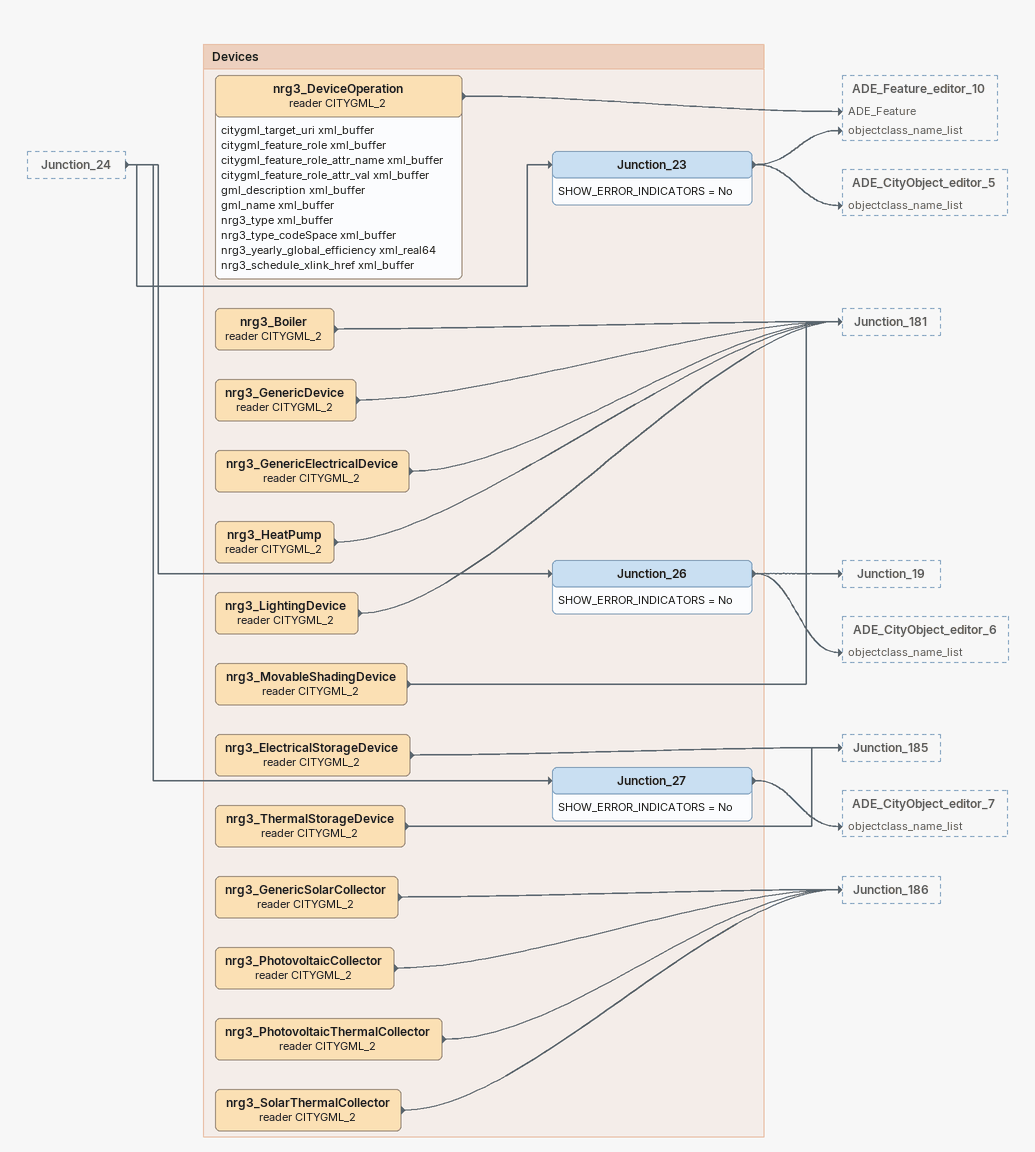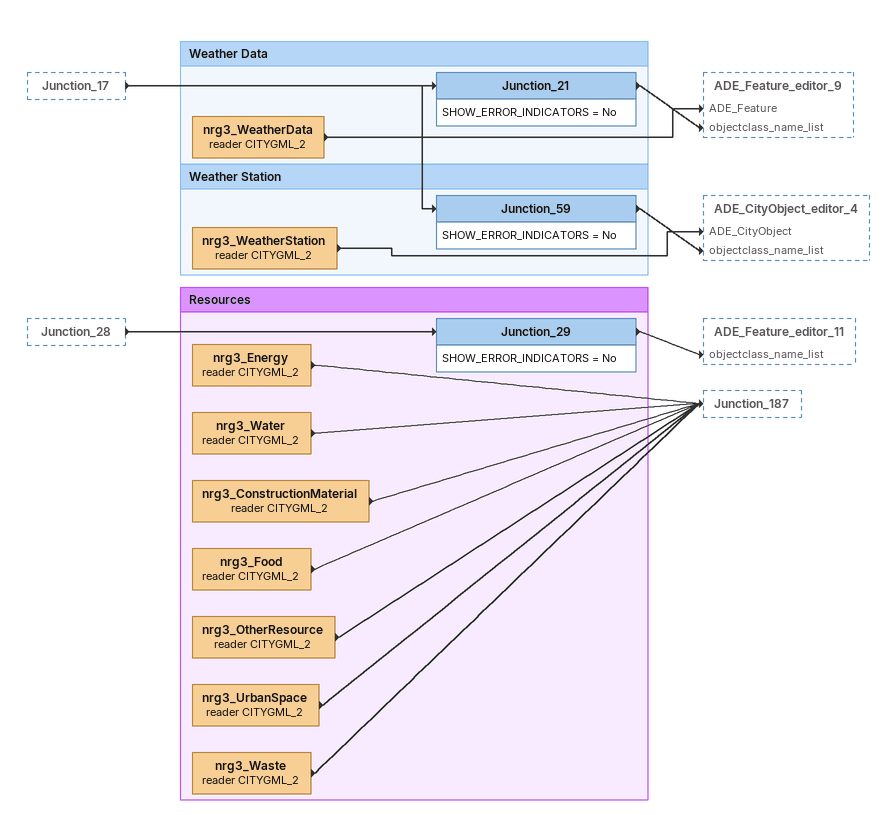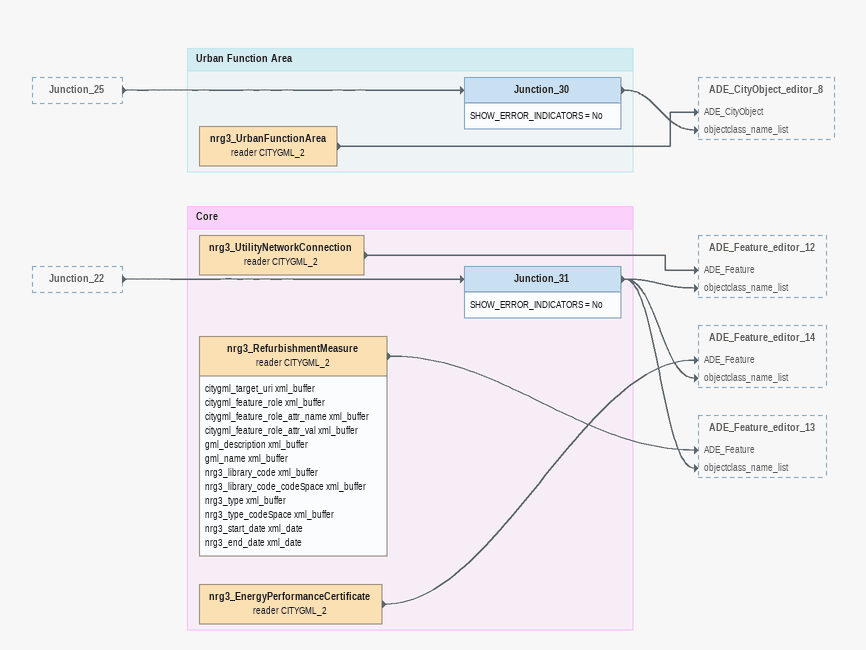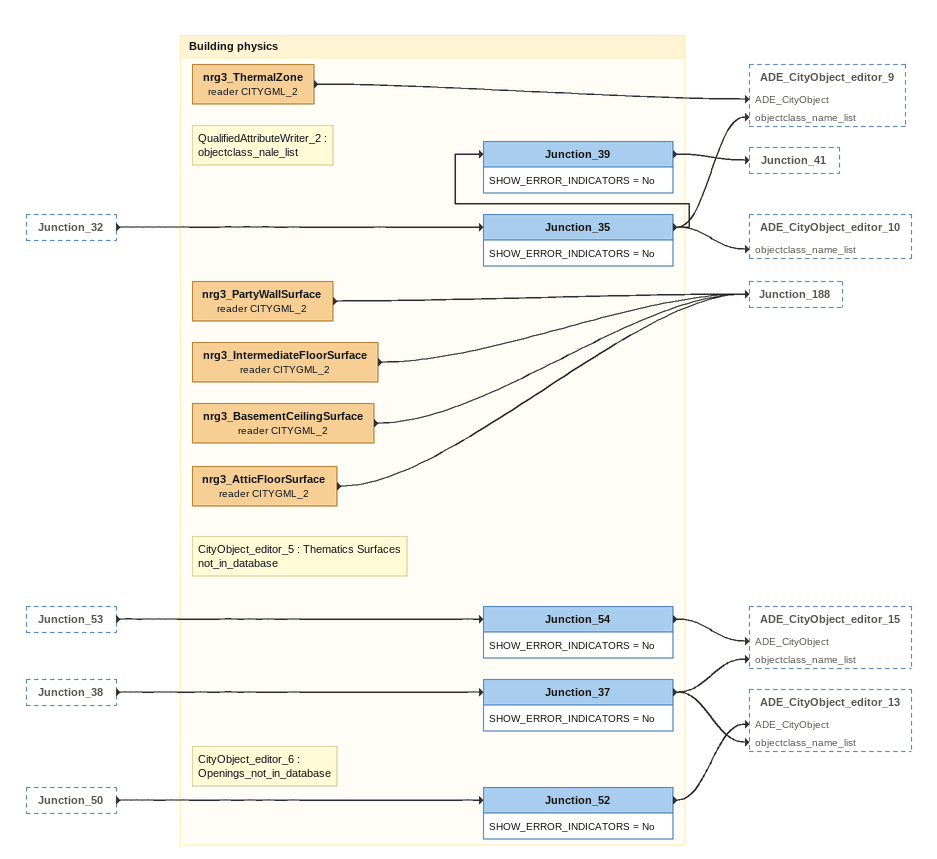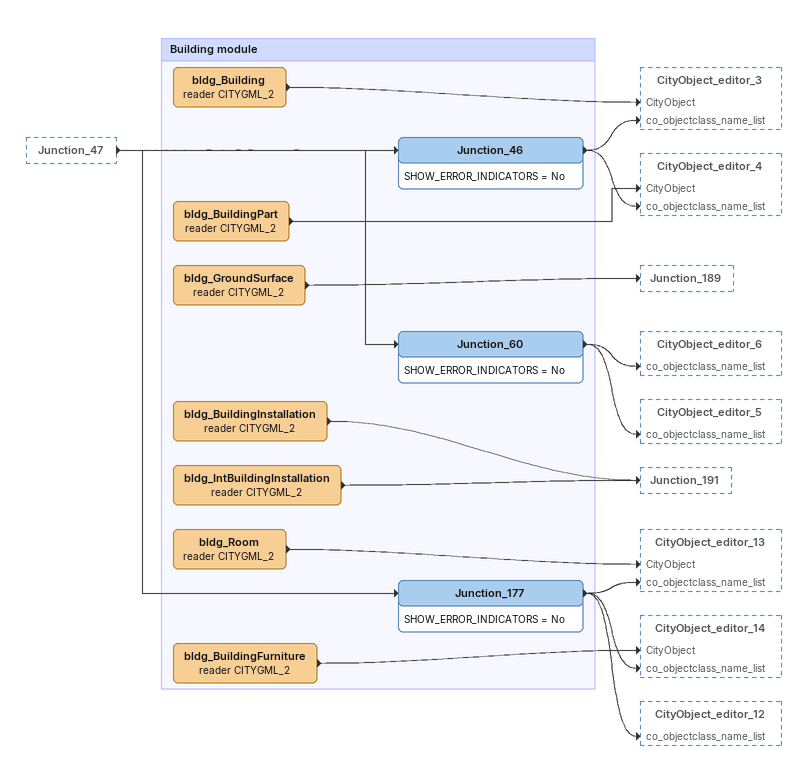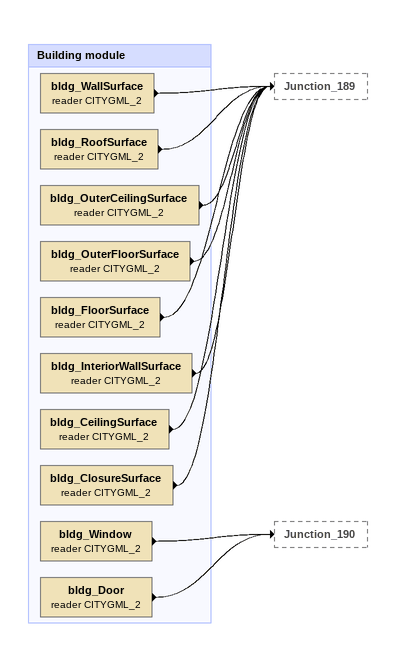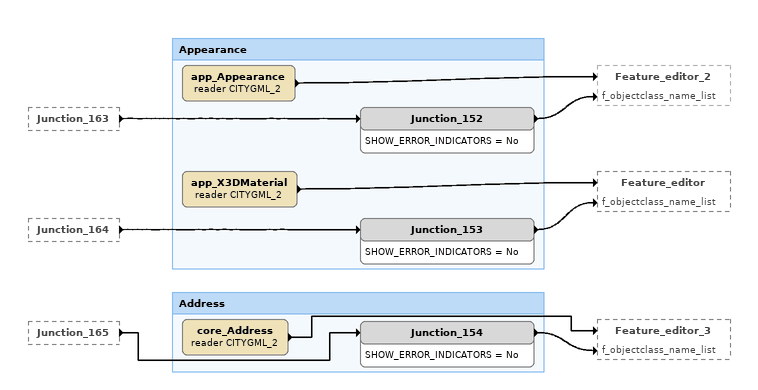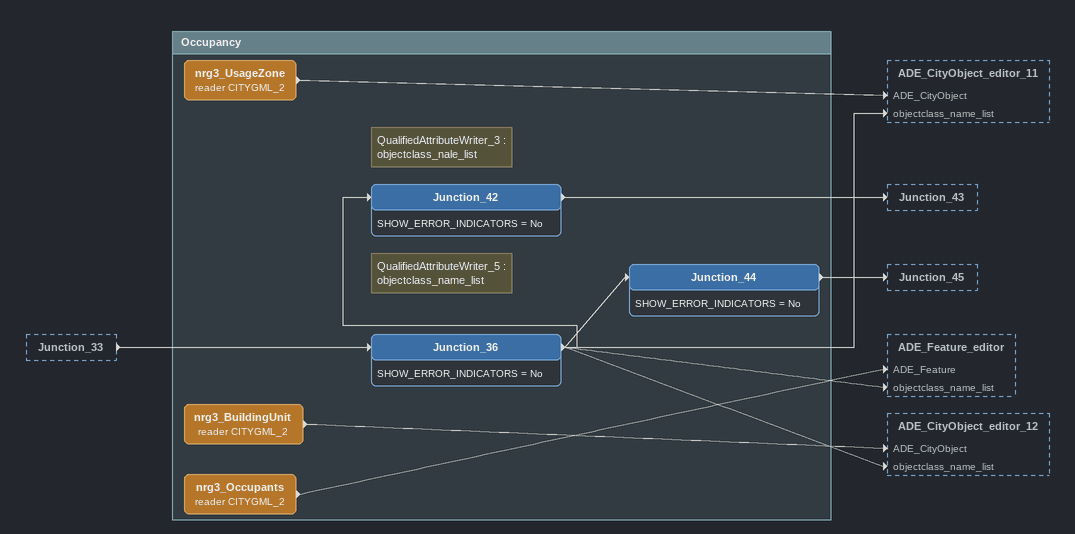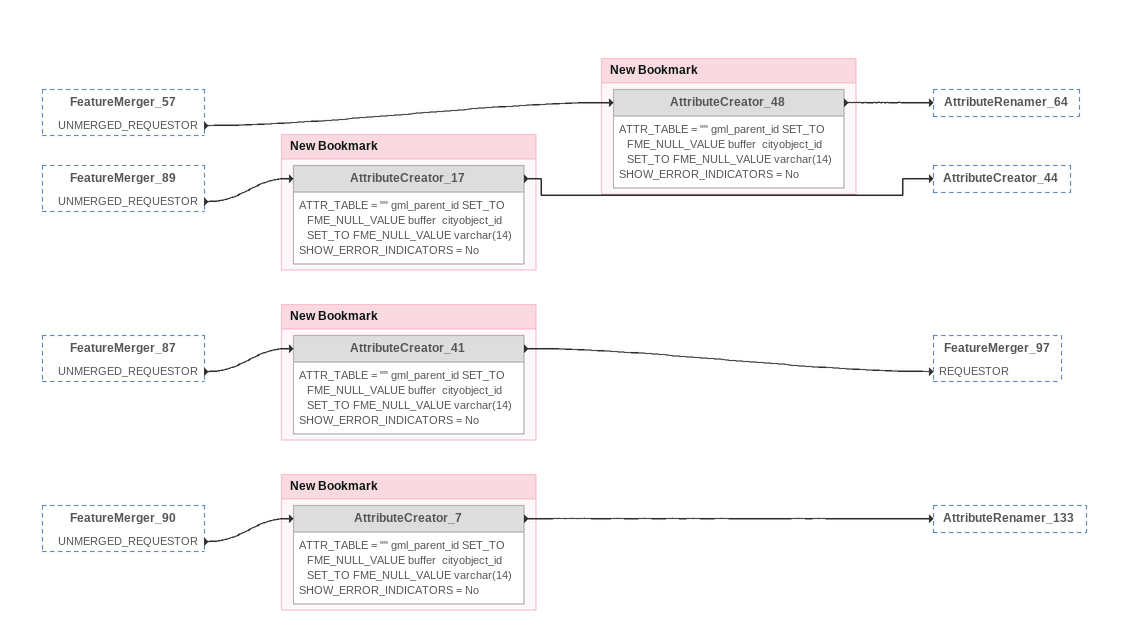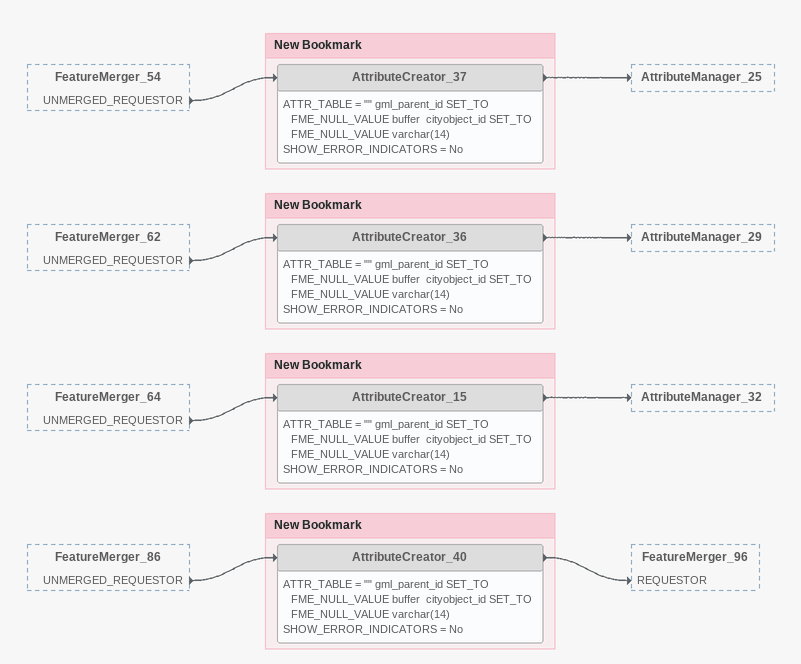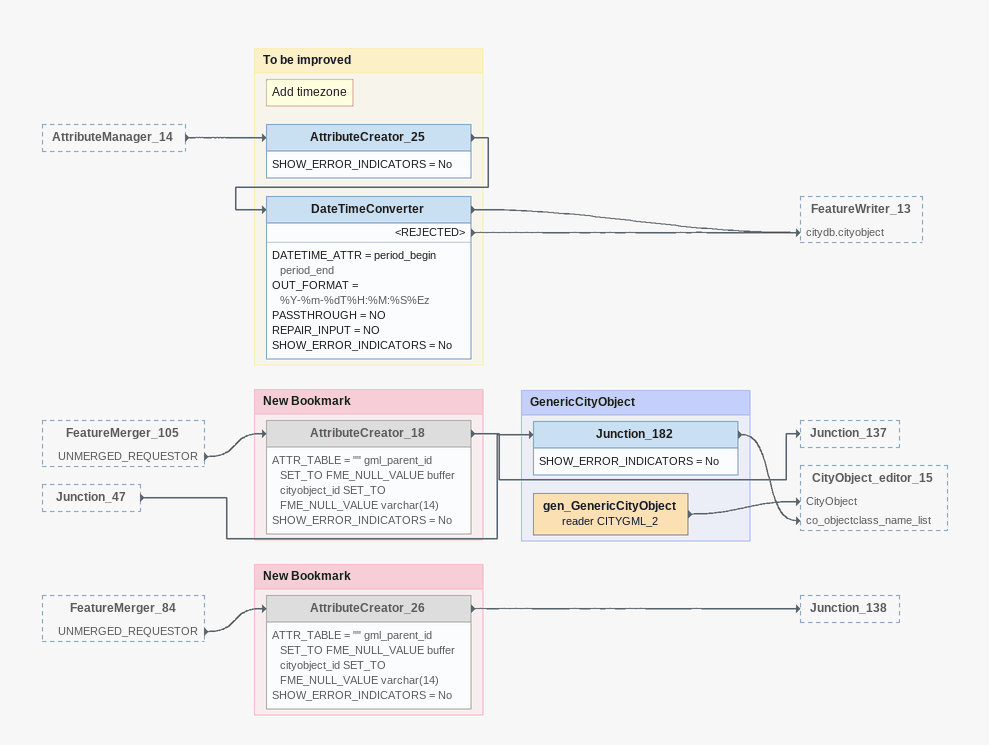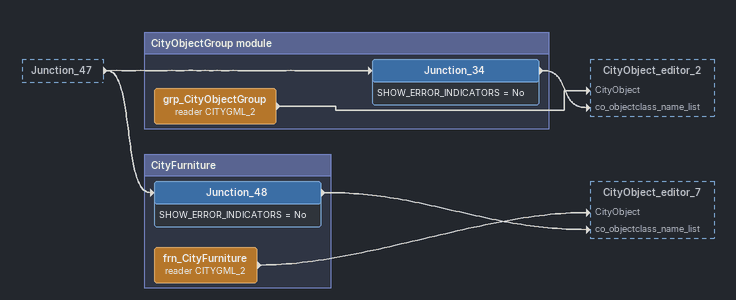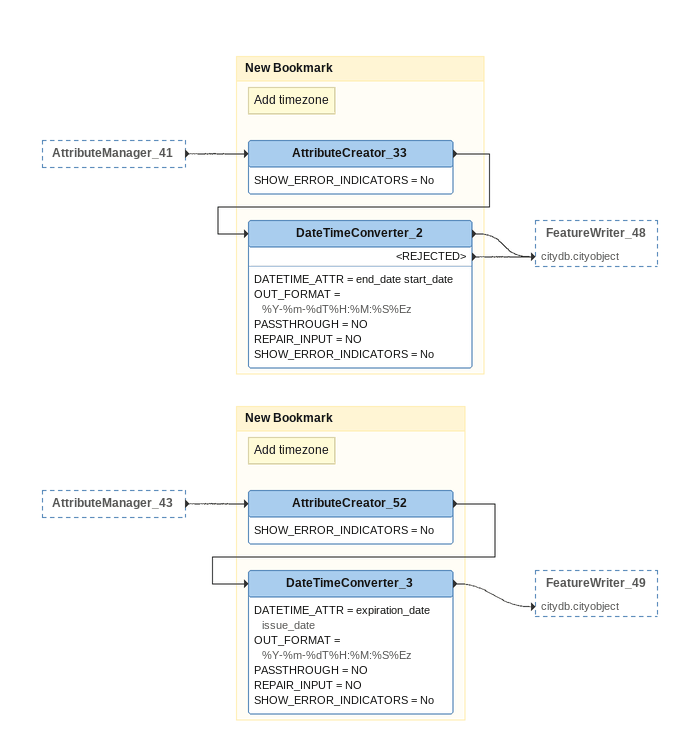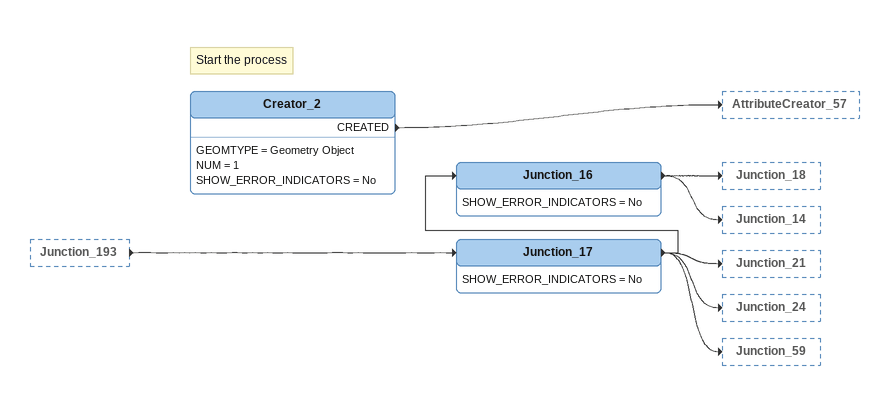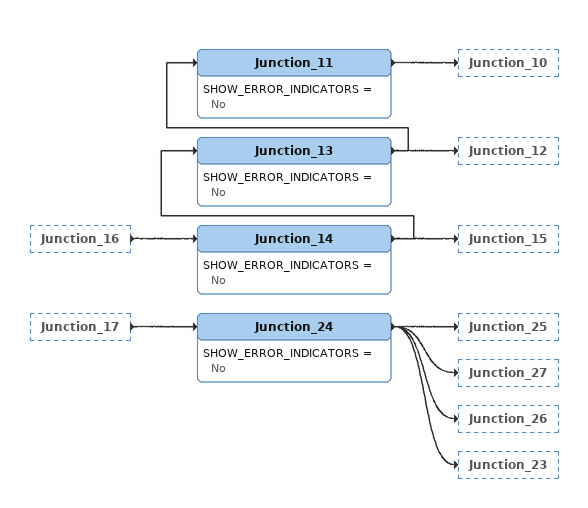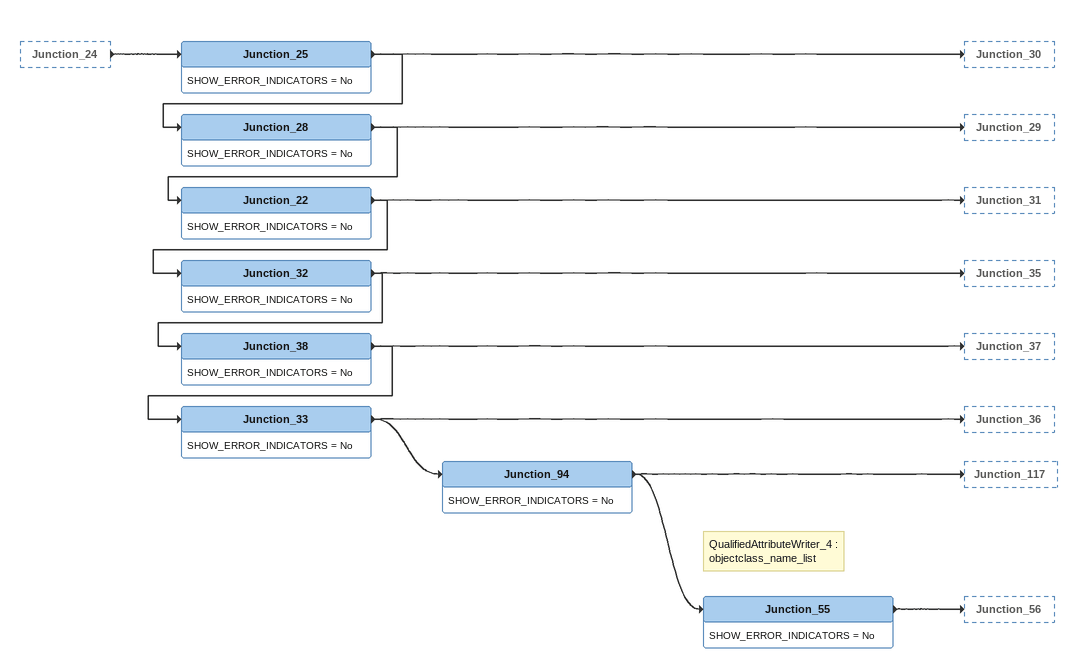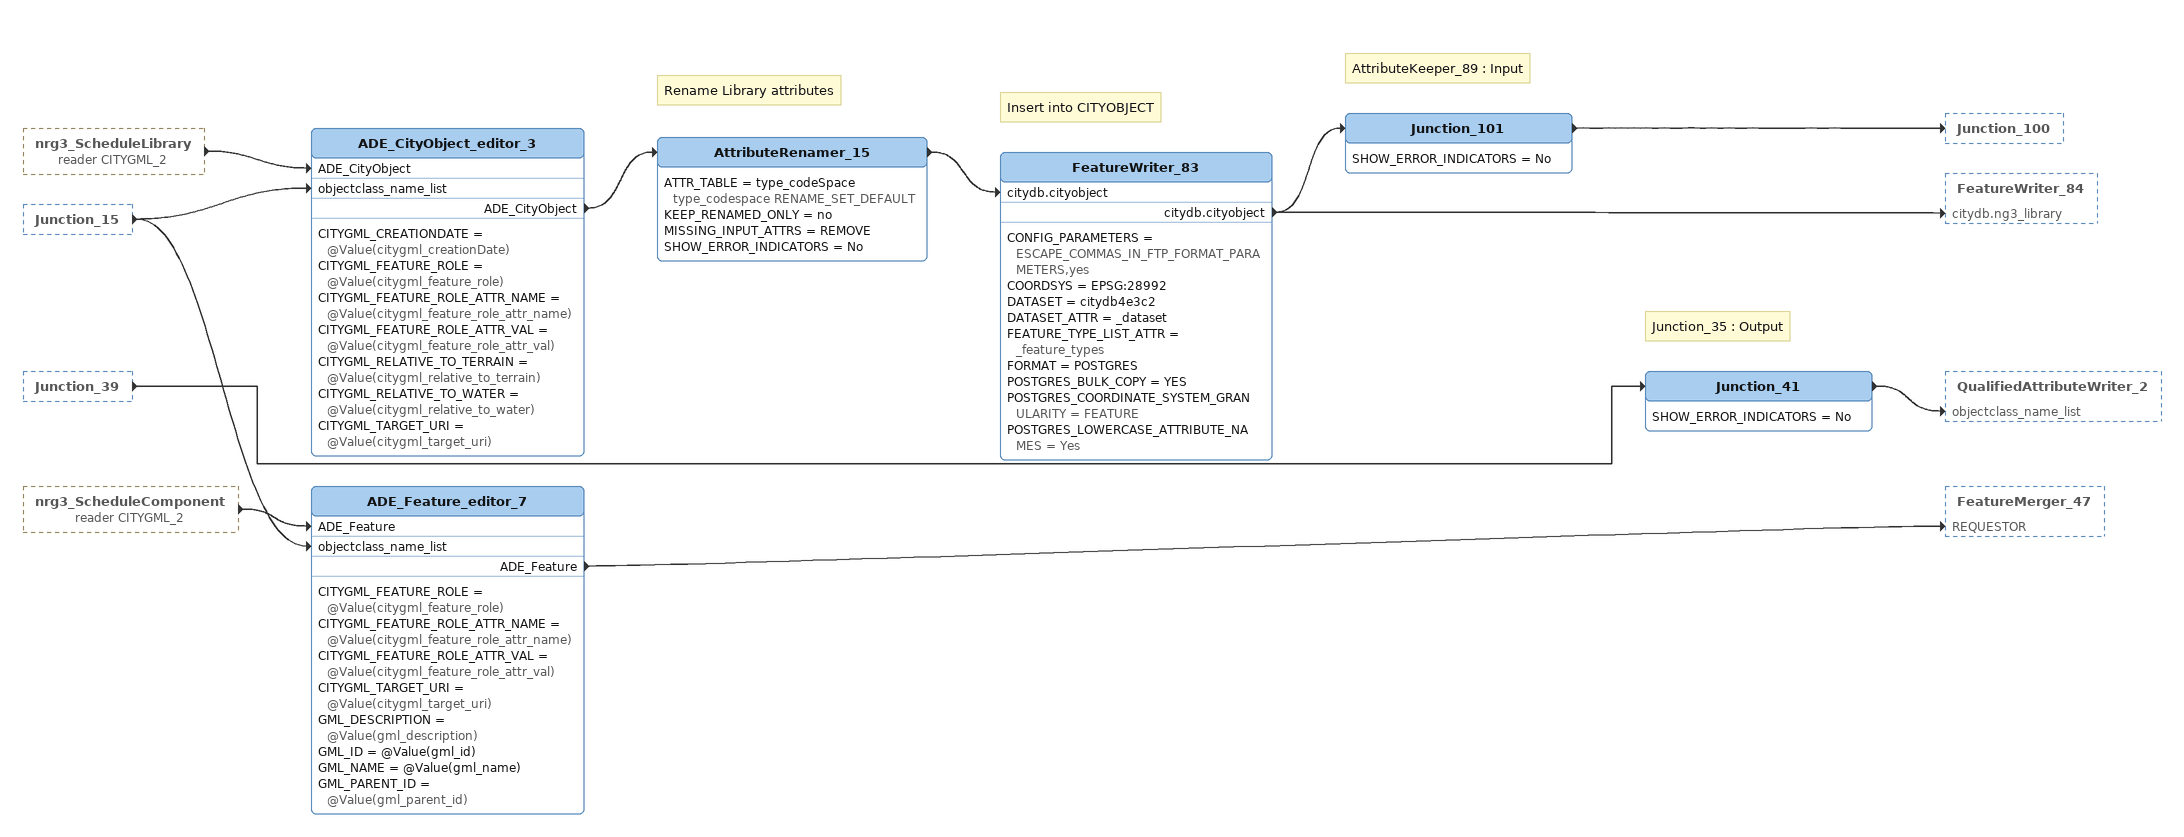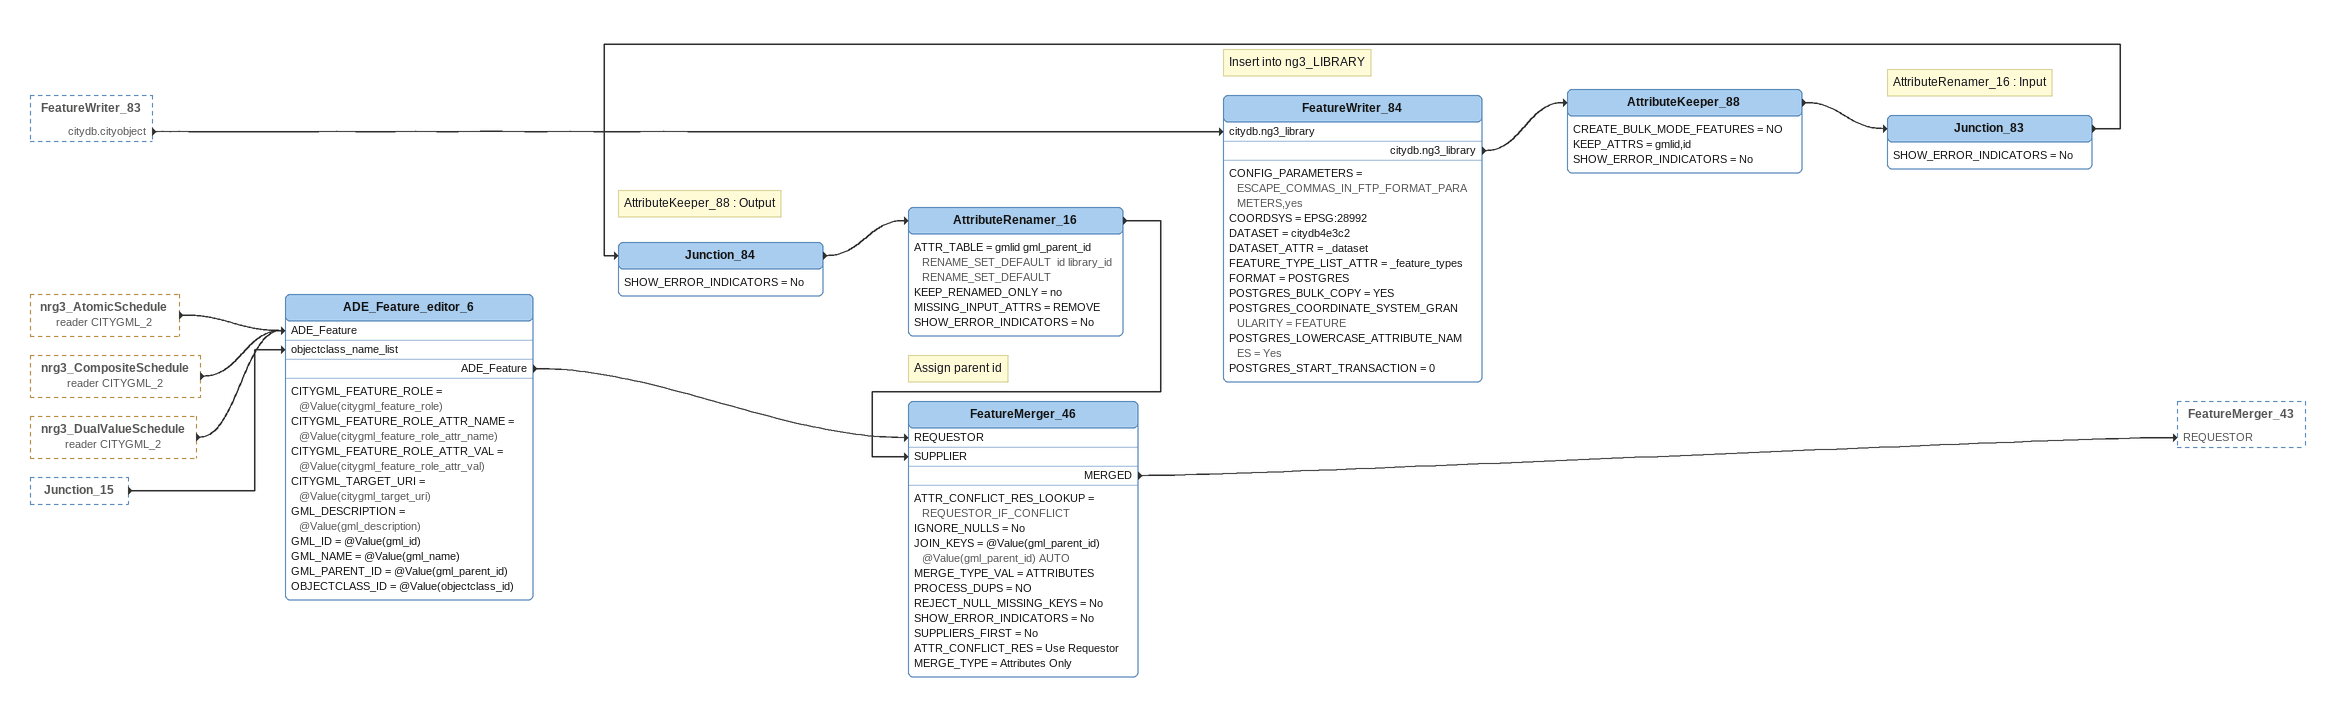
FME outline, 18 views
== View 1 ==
Junction_24 [outside]
    -> Junction_27
    -> Junction_26
    -> Junction_23

Bookmark: Devices
Junction_23
    SHOW_ERROR_INDICATORS = No
    -> ADE_Feature_editor_10 [objectclass_name_list]
    -> ADE_CityObject_editor_5 [objectclass_name_list]
Junction_26
    SHOW_ERROR_INDICATORS = No
    -> Junction_19
    -> ADE_CityObject_editor_6 [objectclass_name_list]
Junction_27
    SHOW_ERROR_INDICATORS = No
    -> ADE_CityObject_editor_7 [objectclass_name_list]
nrg3_DeviceOperation (reader CITYGML_2)
    attributes: citygml_target_uri xml_buffer, citygml_feature_role xml_buffer, citygml_feature_role_attr_name xml_buffer, citygml_feature_role_attr_val xml_buffer, gml_description xml_buffer, gml_name xml_buffer, nrg3_type xml_buffer, nrg3_type_codeSpace xml_buffer, nrg3_yearly_global_efficiency xml_real64, nrg3_schedule_xlink_href xml_buffer
    -> ADE_Feature_editor_10 [ADE_Feature]
nrg3_Boiler (reader CITYGML_2)
    -> Junction_181
nrg3_GenericDevice (reader CITYGML_2)
    -> Junction_181
nrg3_GenericElectricalDevice (reader CITYGML_2)
    -> Junction_181
nrg3_HeatPump (reader CITYGML_2)
    -> Junction_181
nrg3_LightingDevice (reader CITYGML_2)
    -> Junction_181
nrg3_MovableShadingDevice (reader CITYGML_2)
    -> Junction_181
nrg3_ElectricalStorageDevice (reader CITYGML_2)
    -> Junction_185
nrg3_ThermalStorageDevice (reader CITYGML_2)
    -> Junction_185
nrg3_GenericSolarCollector (reader CITYGML_2)
    -> Junction_186
nrg3_PhotovoltaicCollector (reader CITYGML_2)
    -> Junction_186
nrg3_PhotovoltaicThermalCollector (reader CITYGML_2)
    -> Junction_186
nrg3_SolarThermalCollector (reader CITYGML_2)
    -> Junction_186

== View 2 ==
Junction_17 [outside]
    -> Junction_21
    -> Junction_59
Junction_28 [outside]
    -> Junction_29

Bookmark: Weather Data
Junction_21
    SHOW_ERROR_INDICATORS = No
    -> ADE_Feature_editor_9 [objectclass_name_list]
nrg3_WeatherData (reader CITYGML_2)
    -> ADE_Feature_editor_9 [ADE_Feature]

Bookmark: Weather Station
Junction_59
    SHOW_ERROR_INDICATORS = No
    -> ADE_CityObject_editor_4 [objectclass_name_list]
nrg3_WeatherStation (reader CITYGML_2)
    -> ADE_CityObject_editor_4 [ADE_CityObject]

Bookmark: Resources
Junction_29
    SHOW_ERROR_INDICATORS = No
    -> ADE_Feature_editor_11 [objectclass_name_list]
nrg3_Energy (reader CITYGML_2)
    -> Junction_187
nrg3_Water (reader CITYGML_2)
    -> Junction_187
nrg3_ConstructionMaterial (reader CITYGML_2)
    -> Junction_187
nrg3_Food (reader CITYGML_2)
    -> Junction_187
nrg3_OtherResource (reader CITYGML_2)
    -> Junction_187
nrg3_UrbanSpace (reader CITYGML_2)
    -> Junction_187
nrg3_Waste (reader CITYGML_2)
    -> Junction_187

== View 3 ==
Junction_25 [outside]
    -> Junction_30
Junction_22 [outside]
    -> Junction_31

Bookmark: Urban Function Area
Junction_30
    SHOW_ERROR_INDICATORS = No
    -> ADE_CityObject_editor_8 [objectclass_name_list]
nrg3_UrbanFunctionArea (reader CITYGML_2)
    -> ADE_CityObject_editor_8 [ADE_CityObject]

Bookmark: Core
Junction_31
    SHOW_ERROR_INDICATORS = No
    -> ADE_Feature_editor_14 [objectclass_name_list]
    -> ADE_Feature_editor_13 [objectclass_name_list]
    -> ADE_Feature_editor_12 [objectclass_name_list]
nrg3_UtilityNetworkConnection (reader CITYGML_2)
    -> ADE_Feature_editor_12 [ADE_Feature]
nrg3_RefurbishmentMeasure (reader CITYGML_2)
    attributes: citygml_target_uri xml_buffer, citygml_feature_role xml_buffer, citygml_feature_role_attr_name xml_buffer, citygml_feature_role_attr_val xml_buffer, gml_description xml_buffer, gml_name xml_buffer, nrg3_library_code xml_buffer, nrg3_library_code_codeSpace xml_buffer, nrg3_type xml_buffer, nrg3_type_codeSpace xml_buffer, nrg3_start_date xml_date, nrg3_end_date xml_date
    -> ADE_Feature_editor_13 [ADE_Feature]
nrg3_EnergyPerformanceCertificate (reader CITYGML_2)
    -> ADE_Feature_editor_14 [ADE_Feature]

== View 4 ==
Junction_32 [outside]
    -> Junction_35
Junction_53 [outside]
    -> Junction_54
Junction_38 [outside]
    -> Junction_37
Junction_50 [outside]
    -> Junction_52

Bookmark: Building physics
Junction_35
    SHOW_ERROR_INDICATORS = No
    -> Junction_39
    -> ADE_CityObject_editor_10 [objectclass_name_list]
    -> ADE_CityObject_editor_9 [objectclass_name_list]
Note: QualifiedAttributeWriter_2 : objectclass_nale_list
Junction_39
    SHOW_ERROR_INDICATORS = No
    -> Junction_41
Junction_37
    SHOW_ERROR_INDICATORS = No
    -> ADE_CityObject_editor_13 [objectclass_name_list]
    -> ADE_CityObject_editor_15 [objectclass_name_list]
nrg3_PartyWallSurface (reader CITYGML_2)
    -> Junction_188
nrg3_IntermediateFloorSurface (reader CITYGML_2)
    -> Junction_188
nrg3_BasementCeilingSurface (reader CITYGML_2)
    -> Junction_188
nrg3_AtticFloorSurface (reader CITYGML_2)
    -> Junction_188
nrg3_ThermalZone (reader CITYGML_2)
    -> ADE_CityObject_editor_9 [ADE_CityObject]
Note: CityObject_editor_5 : Thematics Surfaces not_in_database
Junction_54
    SHOW_ERROR_INDICATORS = No
    -> ADE_CityObject_editor_15 [ADE_CityObject]
Note: CityObject_editor_6 : Openings_not_in_database
Junction_52
    SHOW_ERROR_INDICATORS = No
    -> ADE_CityObject_editor_13 [ADE_CityObject]

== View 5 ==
Junction_47 [outside]
    -> Junction_46
    -> Junction_60
    -> Junction_177

Bookmark: Building module
Junction_46
    SHOW_ERROR_INDICATORS = No
    -> CityObject_editor_3 [co_objectclass_name_list]
    -> CityObject_editor_4 [co_objectclass_name_list]
Junction_60
    SHOW_ERROR_INDICATORS = No
    -> CityObject_editor_6 [co_objectclass_name_list]
    -> CityObject_editor_5 [co_objectclass_name_list]
Junction_177
    SHOW_ERROR_INDICATORS = No
    -> CityObject_editor_12 [co_objectclass_name_list]
    -> CityObject_editor_13 [co_objectclass_name_list]
    -> CityObject_editor_14 [co_objectclass_name_list]
bldg_BuildingInstallation (reader CITYGML_2)
    -> Junction_191
bldg_IntBuildingInstallation (reader CITYGML_2)
    -> Junction_191
bldg_Room (reader CITYGML_2)
    -> CityObject_editor_13 [CityObject]
bldg_BuildingFurniture (reader CITYGML_2)
    -> CityObject_editor_14 [CityObject]
bldg_Building (reader CITYGML_2)
    -> CityObject_editor_3 [CityObject]
bldg_BuildingPart (reader CITYGML_2)
    -> CityObject_editor_4 [CityObject]
bldg_GroundSurface (reader CITYGML_2)
    -> Junction_189

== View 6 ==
Bookmark: Building module
bldg_WallSurface (reader CITYGML_2)
    -> Junction_189
bldg_RoofSurface (reader CITYGML_2)
    -> Junction_189
bldg_OuterCeilingSurface (reader CITYGML_2)
    -> Junction_189
bldg_OuterFloorSurface (reader CITYGML_2)
    -> Junction_189
bldg_FloorSurface (reader CITYGML_2)
    -> Junction_189
bldg_InteriorWallSurface (reader CITYGML_2)
    -> Junction_189
bldg_CeilingSurface (reader CITYGML_2)
    -> Junction_189
bldg_ClosureSurface (reader CITYGML_2)
    -> Junction_189
bldg_Window (reader CITYGML_2)
    -> Junction_190
bldg_Door (reader CITYGML_2)
    -> Junction_190

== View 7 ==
Junction_163 [outside]
    -> Junction_152
Junction_164 [outside]
    -> Junction_153
Junction_165 [outside]
    -> Junction_154

Bookmark: Address
Junction_154
    SHOW_ERROR_INDICATORS = No
    -> Feature_editor_3 [f_objectclass_name_list]
core_Address (reader CITYGML_2)
    -> Feature_editor_3

Bookmark: Appearance
Junction_152
    SHOW_ERROR_INDICATORS = No
    -> Feature_editor_2 [f_objectclass_name_list]
Junction_153
    SHOW_ERROR_INDICATORS = No
    -> Feature_editor [f_objectclass_name_list]
app_Appearance (reader CITYGML_2)
    -> Feature_editor_2
app_X3DMaterial (reader CITYGML_2)
    -> Feature_editor

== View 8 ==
Junction_33 [outside]
    -> Junction_36

Bookmark: Occupancy
Junction_36
    SHOW_ERROR_INDICATORS = No
    -> ADE_Feature_editor [objectclass_name_list]
    -> Junction_42
    -> Junction_44
    -> ADE_CityObject_editor_12 [objectclass_name_list]
    -> ADE_CityObject_editor_11 [objectclass_name_list]
Note: QualifiedAttributeWriter_3 : objectclass_nale_list
Junction_42
    SHOW_ERROR_INDICATORS = No
    -> Junction_43
Note: QualifiedAttributeWriter_5 : objectclass_name_list
Junction_44
    SHOW_ERROR_INDICATORS = No
    -> Junction_45
nrg3_UsageZone (reader CITYGML_2)
    -> ADE_CityObject_editor_11 [ADE_CityObject]
nrg3_BuildingUnit (reader CITYGML_2)
    -> ADE_CityObject_editor_12 [ADE_CityObject]
nrg3_Occupants (reader CITYGML_2)
    -> ADE_Feature_editor [ADE_Feature]

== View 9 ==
FeatureMerger_57 [outside]
    UNMERGED_REQUESTOR -> AttributeCreator_48
FeatureMerger_89 [outside]
    UNMERGED_REQUESTOR -> AttributeCreator_17
FeatureMerger_87 [outside]
    UNMERGED_REQUESTOR -> AttributeCreator_41
FeatureMerger_90 [outside]
    UNMERGED_REQUESTOR -> AttributeCreator_7

Bookmark: New Bookmark
AttributeCreator_17 [off]
    ATTR_TABLE = "" gml_parent_id SET_TO FME_NULL_VALUE buffer  cityobject_id SET_TO FME_NULL_VALUE varchar(14)
    SHOW_ERROR_INDICATORS = No
    -> AttributeCreator_44

Bookmark: New Bookmark
AttributeCreator_41 [off]
    ATTR_TABLE = "" gml_parent_id SET_TO FME_NULL_VALUE buffer  cityobject_id SET_TO FME_NULL_VALUE varchar(14)
    SHOW_ERROR_INDICATORS = No
    -> FeatureMerger_97 [REQUESTOR]

Bookmark: New Bookmark
AttributeCreator_7 [off]
    ATTR_TABLE = "" gml_parent_id SET_TO FME_NULL_VALUE buffer  cityobject_id SET_TO FME_NULL_VALUE varchar(14)
    SHOW_ERROR_INDICATORS = No
    -> AttributeRenamer_133

Bookmark: New Bookmark
AttributeCreator_48 [off]
    ATTR_TABLE = "" gml_parent_id SET_TO FME_NULL_VALUE buffer  cityobject_id SET_TO FME_NULL_VALUE varchar(14)
    SHOW_ERROR_INDICATORS = No
    -> AttributeRenamer_64

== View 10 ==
FeatureMerger_54 [outside]
    UNMERGED_REQUESTOR -> AttributeCreator_37
FeatureMerger_62 [outside]
    UNMERGED_REQUESTOR -> AttributeCreator_36
FeatureMerger_64 [outside]
    UNMERGED_REQUESTOR -> AttributeCreator_15
FeatureMerger_86 [outside]
    UNMERGED_REQUESTOR -> AttributeCreator_40

Bookmark: New Bookmark
AttributeCreator_40 [off]
    ATTR_TABLE = "" gml_parent_id SET_TO FME_NULL_VALUE buffer  cityobject_id SET_TO FME_NULL_VALUE varchar(14)
    SHOW_ERROR_INDICATORS = No
    -> FeatureMerger_96 [REQUESTOR]

Bookmark: New Bookmark
AttributeCreator_37 [off]
    ATTR_TABLE = "" gml_parent_id SET_TO FME_NULL_VALUE buffer  cityobject_id SET_TO FME_NULL_VALUE varchar(14)
    SHOW_ERROR_INDICATORS = No
    -> AttributeManager_25

Bookmark: New Bookmark
AttributeCreator_36 [off]
    ATTR_TABLE = "" gml_parent_id SET_TO FME_NULL_VALUE buffer  cityobject_id SET_TO FME_NULL_VALUE varchar(14)
    SHOW_ERROR_INDICATORS = No
    -> AttributeManager_29

Bookmark: New Bookmark
AttributeCreator_15 [off]
    ATTR_TABLE = "" gml_parent_id SET_TO FME_NULL_VALUE buffer  cityobject_id SET_TO FME_NULL_VALUE varchar(14)
    SHOW_ERROR_INDICATORS = No
    -> AttributeManager_32

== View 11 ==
AttributeManager_14 [outside]
    -> AttributeCreator_25
FeatureMerger_105 [outside]
    UNMERGED_REQUESTOR -> AttributeCreator_18
Junction_47 [outside]
    -> Junction_182
FeatureMerger_84 [outside]
    UNMERGED_REQUESTOR -> AttributeCreator_26

Bookmark: GenericCityObject
Junction_182
    SHOW_ERROR_INDICATORS = No
    -> CityObject_editor_15 [co_objectclass_name_list]
gen_GenericCityObject (reader CITYGML_2)
    -> CityObject_editor_15 [CityObject]

Bookmark: To be improved
Note: Add timezone
AttributeCreator_25
    SHOW_ERROR_INDICATORS = No
    -> DateTimeConverter
DateTimeConverter
    DATETIME_ATTR = period_begin period_end
    OUT_FORMAT = %Y-%m-%dT%H:%M:%S%Ez
    PASSTHROUGH = NO
    REPAIR_INPUT = NO
    SHOW_ERROR_INDICATORS = No
    -> FeatureWriter_13 [citydb.cityobject]
    <REJECTED> -> FeatureWriter_13 [citydb.cityobject]

Bookmark: New Bookmark
AttributeCreator_18 [off]
    ATTR_TABLE = "" gml_parent_id SET_TO FME_NULL_VALUE buffer  cityobject_id SET_TO FME_NULL_VALUE varchar(14)
    SHOW_ERROR_INDICATORS = No
    -> Junction_137

Bookmark: New Bookmark
AttributeCreator_26 [off]
    ATTR_TABLE = "" gml_parent_id SET_TO FME_NULL_VALUE buffer  cityobject_id SET_TO FME_NULL_VALUE varchar(14)
    SHOW_ERROR_INDICATORS = No
    -> Junction_138

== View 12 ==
Junction_47 [outside]
    -> Junction_34
    -> Junction_48

Bookmark: CityObjectGroup module
Junction_34
    SHOW_ERROR_INDICATORS = No
    -> CityObject_editor_2 [co_objectclass_name_list]
grp_CityObjectGroup (reader CITYGML_2)
    -> CityObject_editor_2 [CityObject]

Bookmark: CityFurniture
Junction_48
    SHOW_ERROR_INDICATORS = No
    -> CityObject_editor_7 [co_objectclass_name_list]
frn_CityFurniture (reader CITYGML_2)
    -> CityObject_editor_7 [CityObject]

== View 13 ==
AttributeManager_41 [outside]
    -> AttributeCreator_33
AttributeManager_43 [outside]
    -> AttributeCreator_52

Bookmark: New Bookmark
Note: Add timezone
AttributeCreator_33
    SHOW_ERROR_INDICATORS = No
    -> DateTimeConverter_2
DateTimeConverter_2
    DATETIME_ATTR = end_date start_date
    OUT_FORMAT = %Y-%m-%dT%H:%M:%S%Ez
    PASSTHROUGH = NO
    REPAIR_INPUT = NO
    SHOW_ERROR_INDICATORS = No
    -> FeatureWriter_48 [citydb.cityobject]
    <REJECTED> -> FeatureWriter_48 [citydb.cityobject]

Bookmark: New Bookmark
Note: Add timezone
AttributeCreator_52
    SHOW_ERROR_INDICATORS = No
    -> DateTimeConverter_3
DateTimeConverter_3
    DATETIME_ATTR = expiration_date issue_date
    OUT_FORMAT = %Y-%m-%dT%H:%M:%S%Ez
    PASSTHROUGH = NO
    REPAIR_INPUT = NO
    SHOW_ERROR_INDICATORS = No
    -> FeatureWriter_49 [citydb.cityobject]

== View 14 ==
Junction_193 [outside]
    -> Junction_17
Note: Start the process
Creator_2
    GEOMTYPE = Geometry Object
    NUM = 1
    SHOW_ERROR_INDICATORS = No
    CREATED -> AttributeCreator_57
Junction_17
    SHOW_ERROR_INDICATORS = No
    -> Junction_21
    -> Junction_24
    -> Junction_59
    -> Junction_16
Junction_16
    SHOW_ERROR_INDICATORS = No
    -> Junction_18
    -> Junction_14

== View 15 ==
Junction_16 [outside]
    -> Junction_14
Junction_17 [outside]
    -> Junction_24
Junction_14
    SHOW_ERROR_INDICATORS = No
    -> Junction_13
    -> Junction_15
Junction_13
    SHOW_ERROR_INDICATORS = No
    -> Junction_12
    -> Junction_11
Junction_11
    SHOW_ERROR_INDICATORS = No
    -> Junction_10
Junction_24
    SHOW_ERROR_INDICATORS = No
    -> Junction_25
    -> Junction_27
    -> Junction_26
    -> Junction_23

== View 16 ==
Junction_24 [outside]
    -> Junction_25
Junction_25
    SHOW_ERROR_INDICATORS = No
    -> Junction_28
    -> Junction_30
Junction_28
    SHOW_ERROR_INDICATORS = No
    -> Junction_22
    -> Junction_29
Junction_22
    SHOW_ERROR_INDICATORS = No
    -> Junction_32
    -> Junction_31
Junction_32
    SHOW_ERROR_INDICATORS = No
    -> Junction_38
    -> Junction_35
Junction_38
    SHOW_ERROR_INDICATORS = No
    -> Junction_33
    -> Junction_37
Junction_33
    SHOW_ERROR_INDICATORS = No
    -> Junction_94
    -> Junction_36
Junction_94
    SHOW_ERROR_INDICATORS = No
    -> Junction_117
    -> Junction_55
Note: QualifiedAttributeWriter_4 : objectclass_name_list
Junction_55
    SHOW_ERROR_INDICATORS = No
    -> Junction_56

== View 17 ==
nrg3_ScheduleLibrary (reader CITYGML_2) [outside]
    -> ADE_CityObject_editor_3 [ADE_CityObject]
Junction_15 [outside]
    -> ADE_Feature_editor_7 [objectclass_name_list]
    -> ADE_CityObject_editor_3 [objectclass_name_list]
Junction_39 [outside]
    -> Junction_41
nrg3_ScheduleComponent (reader CITYGML_2) [outside]
    -> ADE_Feature_editor_7 [ADE_Feature]
Note: Junction_35 : Output
Junction_41
    SHOW_ERROR_INDICATORS = No
    -> QualifiedAttributeWriter_2 [objectclass_name_list]
ADE_Feature_editor_7
    CITYGML_FEATURE_ROLE = @Value(citygml_feature_role)
    CITYGML_FEATURE_ROLE_ATTR_NAME = @Value(citygml_feature_role_attr_name)
    CITYGML_FEATURE_ROLE_ATTR_VAL = @Value(citygml_feature_role_attr_val)
    CITYGML_TARGET_URI = @Value(citygml_target_uri)
    GML_DESCRIPTION = @Value(gml_description)
    GML_ID = @Value(gml_id)
    GML_NAME = @Value(gml_name)
    GML_PARENT_ID = @Value(gml_parent_id)
    ADE_Feature -> FeatureMerger_47 [REQUESTOR]
ADE_CityObject_editor_3
    CITYGML_CREATIONDATE = @Value(citygml_creationDate)
    CITYGML_FEATURE_ROLE = @Value(citygml_feature_role)
    CITYGML_FEATURE_ROLE_ATTR_NAME = @Value(citygml_feature_role_attr_name)
    CITYGML_FEATURE_ROLE_ATTR_VAL = @Value(citygml_feature_role_attr_val)
    CITYGML_RELATIVE_TO_TERRAIN = @Value(citygml_relative_to_terrain)
    CITYGML_RELATIVE_TO_WATER = @Value(citygml_relative_to_water)
    CITYGML_TARGET_URI = @Value(citygml_target_uri)
    ADE_CityObject -> AttributeRenamer_15
Note: Rename Library attributes
AttributeRenamer_15
    ATTR_TABLE = type_codeSpace type_codespace RENAME_SET_DEFAULT
    KEEP_RENAMED_ONLY = no
    MISSING_INPUT_ATTRS = REMOVE
    SHOW_ERROR_INDICATORS = No
    -> FeatureWriter_83 [citydb.cityobject]
Note: Insert into CITYOBJECT
FeatureWriter_83
    CONFIG_PARAMETERS = ESCAPE_COMMAS_IN_FTP_FORMAT_PARAMETERS,yes
    COORDSYS = EPSG:28992
    DATASET = citydb4e3c2
    DATASET_ATTR = _dataset
    FEATURE_TYPE_LIST_ATTR = _feature_types
    FORMAT = POSTGRES
    POSTGRES_BULK_COPY = YES
    POSTGRES_COORDINATE_SYSTEM_GRANULARITY = FEATURE
    POSTGRES_LOWERCASE_ATTRIBUTE_NAMES = Yes
    citydb.cityobject -> FeatureWriter_84 [citydb.ng3_library]
    citydb.cityobject -> Junction_101
Note: AttributeKeeper_89 : Input
Junction_101
    SHOW_ERROR_INDICATORS = No
    -> Junction_100

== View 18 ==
FeatureWriter_83 [outside]
    citydb.cityobject -> FeatureWriter_84 [citydb.ng3_library]
nrg3_AtomicSchedule (reader CITYGML_2) [outside]
    -> ADE_Feature_editor_6 [ADE_Feature]
nrg3_CompositeSchedule (reader CITYGML_2) [outside]
    -> ADE_Feature_editor_6 [ADE_Feature]
nrg3_DualValueSchedule (reader CITYGML_2) [outside]
    -> ADE_Feature_editor_6 [ADE_Feature]
Junction_15 [outside]
    -> ADE_Feature_editor_6 [objectclass_name_list]
Note: Insert into ng3_LIBRARY
FeatureWriter_84
    CONFIG_PARAMETERS = ESCAPE_COMMAS_IN_FTP_FORMAT_PARAMETERS,yes
    COORDSYS = EPSG:28992
    DATASET = citydb4e3c2
    DATASET_ATTR = _dataset
    FEATURE_TYPE_LIST_ATTR = _feature_types
    FORMAT = POSTGRES
    POSTGRES_BULK_COPY = YES
    POSTGRES_COORDINATE_SYSTEM_GRANULARITY = FEATURE
    POSTGRES_LOWERCASE_ATTRIBUTE_NAMES = Yes
    POSTGRES_START_TRANSACTION = 0
    citydb.ng3_library -> AttributeKeeper_88
AttributeKeeper_88
    CREATE_BULK_MODE_FEATURES = NO
    KEEP_ATTRS = gmlid,id
    SHOW_ERROR_INDICATORS = No
    -> Junction_83
Note: AttributeRenamer_16 : Input
Junction_83
    SHOW_ERROR_INDICATORS = No
    -> Junction_84
Note: AttributeKeeper_88 : Output
Junction_84
    SHOW_ERROR_INDICATORS = No
    -> AttributeRenamer_16
AttributeRenamer_16
    ATTR_TABLE = gmlid gml_parent_id RENAME_SET_DEFAULT  id library_id RENAME_SET_DEFAULT
    KEEP_RENAMED_ONLY = no
    MISSING_INPUT_ATTRS = REMOVE
    SHOW_ERROR_INDICATORS = No
    -> FeatureMerger_46 [SUPPLIER]
ADE_Feature_editor_6
    CITYGML_FEATURE_ROLE = @Value(citygml_feature_role)
    CITYGML_FEATURE_ROLE_ATTR_NAME = @Value(citygml_feature_role_attr_name)
    CITYGML_FEATURE_ROLE_ATTR_VAL = @Value(citygml_feature_role_attr_val)
    CITYGML_TARGET_URI = @Value(citygml_target_uri)
    GML_DESCRIPTION = @Value(gml_description)
    GML_ID = @Value(gml_id)
    GML_NAME = @Value(gml_name)
    GML_PARENT_ID = @Value(gml_parent_id)
    OBJECTCLASS_ID = @Value(objectclass_id)
    ADE_Feature -> FeatureMerger_46 [REQUESTOR]
Note: Assign parent id
FeatureMerger_46
    ATTR_CONFLICT_RES_LOOKUP = REQUESTOR_IF_CONFLICT
    IGNORE_NULLS = No
    JOIN_KEYS = @Value(gml_parent_id) @Value(gml_parent_id) AUTO
    MERGE_TYPE_VAL = ATTRIBUTES
    PROCESS_DUPS = NO
    REJECT_NULL_MISSING_KEYS = No
    SHOW_ERROR_INDICATORS = No
    SUPPLIERS_FIRST = No
    ATTR_CONFLICT_RES = Use Requestor
    MERGE_TYPE = Attributes Only
    MERGED -> FeatureMerger_43 [REQUESTOR]
